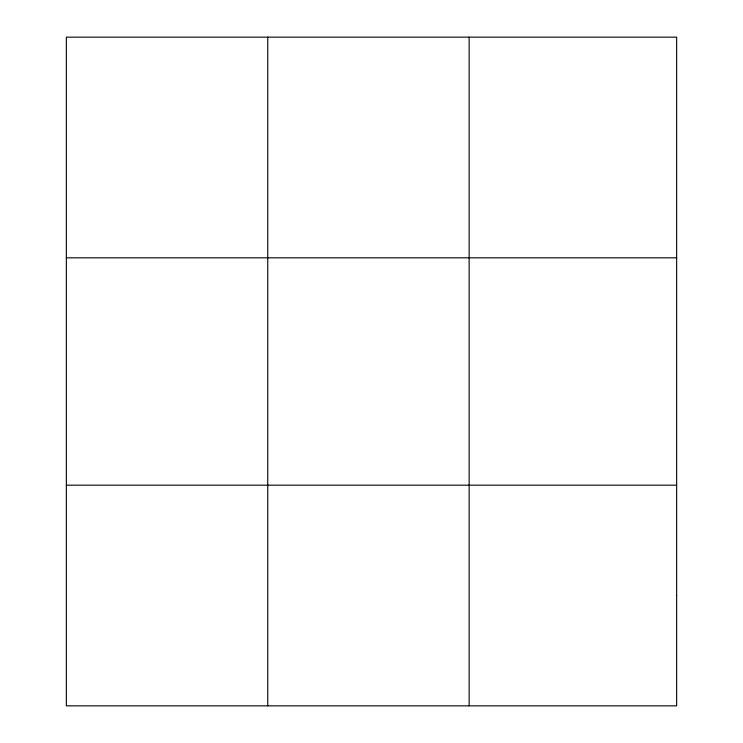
<?xml version="1.0" encoding="UTF-8"?>
<svg xmlns="http://www.w3.org/2000/svg" width="743" height="743" viewBox="0 0 743 743"><rect width="100%" height="100%" fill="white"/><g stroke="black" fill="none" stroke-linecap="round" stroke-linejoin="round"><path stroke-width="1.11" d="M267.749 37.15L267.749 705.85M469.149 37.15L469.149 705.85M66.35 257.821L676.65 257.821M66.35 485.179L676.65 485.179M676.65 595.514L676.65 705.85L66.35 705.85L66.35 37.15L676.65 37.15L676.65 595.514"/></g></svg>
